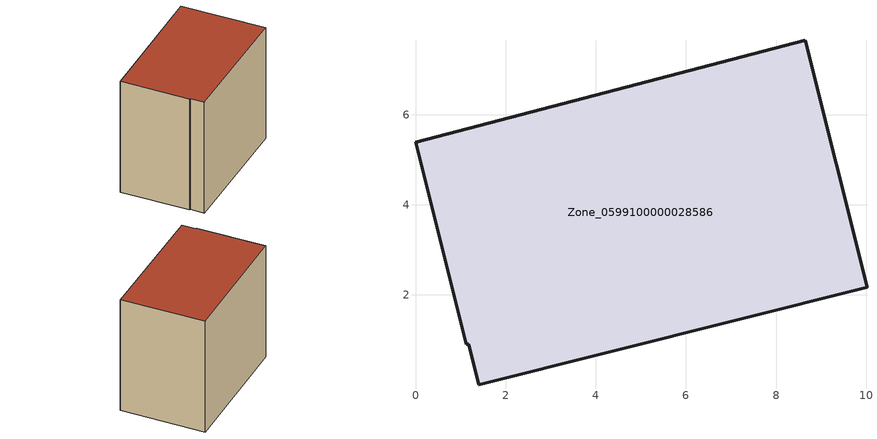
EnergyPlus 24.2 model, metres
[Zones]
Zone_0599100000028586
 floor ground (C_G): 1.18,0.91 1.12,0.9 0,5.39 8.64,7.65 10.02,2.17 1.4,0.01 z0
 wall outside (C_F): 10.02,2.17 8.64,7.65 0,5.39 1.12,0.9 1.18,0.91 1.4,0.01 10.02,2.17 z0:8.02
 roof outside (C_R): 1.4,0.01 10.02,2.17 8.64,7.65 0,5.39 1.12,0.9 1.18,0.91 z8.02
[BUILDING]
Pand.0599100000028586: North Axis=0; Terrain=City; Loads Convergence Tolerance Value=0.04; Temperature Convergence Tolerance Value=0.4; Solar Distribution=FullExterior; Maximum Number of Warmup Days=25; Minimum Number of Warmup Days=1
[Site:Location]
Rotterdam.The.Hague.AP_ZH_NLD Design_Conditions: Latitude=51.96; Longitude=4.45; Time Zone=1; Elevation=-4.5
[SITE:GROUNDTEMPERATURE:BUILDINGSURFACE]
18, 18, 18, 18, 18, 18, 18, 18, 18, 18, 18, 18
[MATERIAL] Thermal Absorptance=0.9; Solar Absorptance=0.7; Visible Absorptance=0.7
Name | Roughness | Thickness | Conductivity | Density | Specific Heat
G.TC.1975-1991 | MediumSmooth | 0.15 | 0.288461 | 540 | 1210
F.TC.1975-1991 | Rough | 0.3 | 0.230769 | 1920 | 840
R.TC.1975-1991 | MediumRough | 0.2 | 0.153846 | 1500 | 1000
[CONSTRUCTION]
C_G: G.TC.1975-1991
C_F: F.TC.1975-1991
C_R: R.TC.1975-1991
[ZONE]
Zone_0599100000028586: Type=1; Multiplier=1; Ceiling Height=Autocalculate; Volume=Autocalculate; Floor Area=autocalculate; Part of Total Floor Area=Yes
[ZONEINFILTRATION:DESIGNFLOWRATE]
Infil_Zone_0599100000028586: Zone or ZoneList or Space or SpaceList=Zone_0599100000028586; Schedule=AlwaysOn; Design Flow Rate Calculation Method=Flow/Area; Flow Rate per Floor Area=0.003; Constant Term Coefficient=1; Temperature Term Coefficient=0; Velocity Term Coefficient=0; Velocity Squared Term Coefficient=0
[HVACTEMPLATE:ZONE:IDEALLOADSAIRSYSTEM]
Zone_0599100000028586: Maximum Heating Supply Air Temperature=50; Minimum Cooling Supply Air Temperature=13; Maximum Heating Supply Air Humidity Ratio=0.0156; Minimum Cooling Supply Air Humidity Ratio=0.0077; Heating Limit=NoLimit; Cooling Limit=NoLimit; Dehumidification Control Type=ConstantSensibleHeatRatio; Cooling Sensible Heat Ratio=0.7; Dehumidification Setpoint=60; Humidification Control Type=None; Humidification Setpoint=30; Outdoor Air Method=None; Outdoor Air Flow Rate per Person=0.00944; Outdoor Air Flow Rate per Zone Floor Area=0; Outdoor Air Flow Rate per Zone=0; Demand Controlled Ventilation Type=None; Outdoor Air Economizer Type=NoEconomizer; Heat Recovery Type=None; Sensible Heat Recovery Effectiveness=0.7; Latent Heat Recovery Effectiveness=0.65
[ZONECONTROL:THERMOSTAT]
ThermostatControl_Zone_0599100000028586: Zone or ZoneList=Zone_0599100000028586; Control Type Schedule=DualSetpointControlType; Control 1=Thermostat_Zone_0599100000028586; Temperature Difference Between Cutout And Setpoint=0
[THERMOSTATSETPOINT:DUALSETPOINT]
Thermostat_Zone_0599100000028586: Heating Setpoint Temperature Schedule=HeatingSetpoint_Zone_0599100000028586; Cooling Setpoint Temperature Schedule=CoolingSetpoint_Zone_0599100000028586
[SCHEDULE:COMPACT]
HeatingSetpoint_Zone_0599100000028586: Through: 12/31, For: AllDays, Until: 24:00, 21
CoolingSetpoint_Zone_0599100000028586: Through: 12/31, For: AllDays, Until: 24:00, 24
DualSetpointControlType: Through: 12/31, For: AllDays, Until: 24:00, 4
AlwaysOn: Through: 12/31, For: AllDays, Until: 24:00, 1
